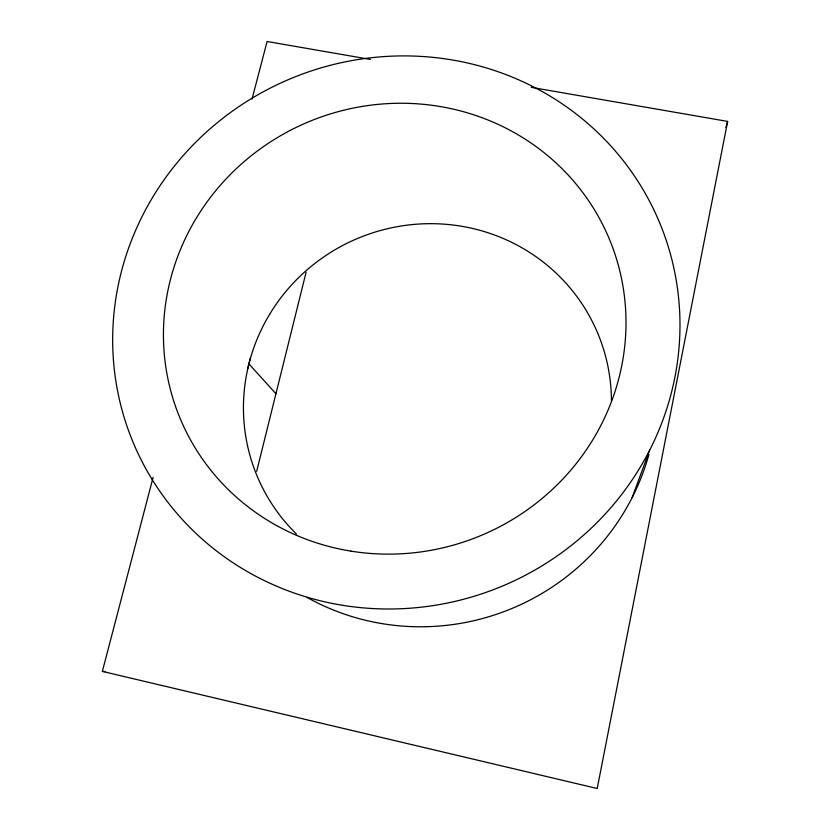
<?xml version="1.0" encoding="UTF-8"?>
<svg xmlns="http://www.w3.org/2000/svg" width="830" height="830" viewBox="0 0 830 830"><rect width="100%" height="100%" fill="white"/><g stroke="black" fill="none" stroke-linecap="round" stroke-linejoin="round"><path stroke-width="1.25" d="M531.179 87.326L727.64 121.419L597.206 788.5L102.36 671.387L153.125 477.281M256.667 471.378L306.083 272.313M247.662 368.883L250.504 357.637M252.03 99.102L267.094 41.5L370.429 59.428M725.877 127.415L727.64 121.419M632.128 497.647L649.61 450.275M102.36 671.387L104.839 671.563M248.927 363.882L275.933 393.752M648.925 454.425A233.313 227.534 -23.3 0 1 306.996 597.393M296.393 533.981A184.675 180.338 -23.3 0 1 357.367 238.532A184.675 180.338 -23.3 0 1 611.451 400.983M350.986 551.141A232.597 224.09 -23.3 0 0 613.266 249.176A232.597 224.09 -23.3 0 0 219.888 185.764A232.597 224.09 -23.3 0 0 350.986 551.141M342.915 605.35A285.25 274.906 -23.3 0 0 664.291 234.766A285.25 274.906 -23.3 0 0 181.77 157.233A285.25 274.906 -23.3 0 0 342.915 605.35"/></g></svg>
